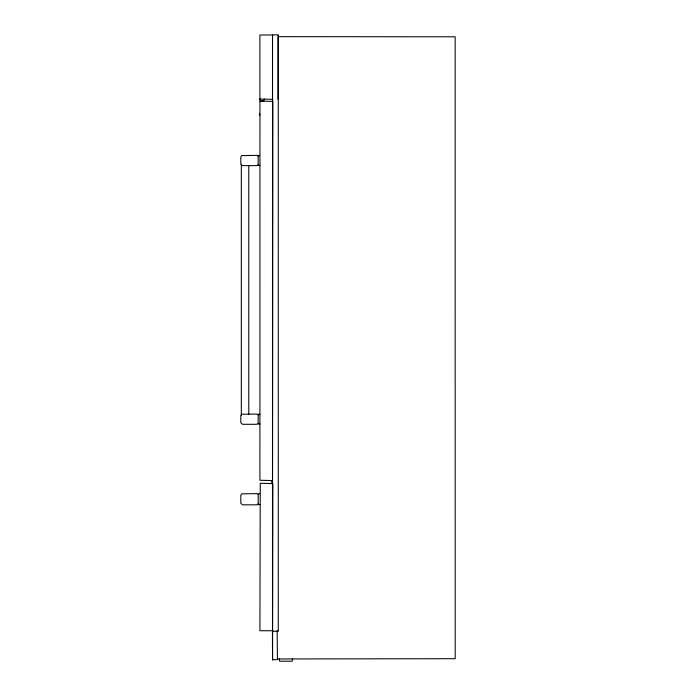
<?xml version="1.0" encoding="UTF-8"?>
<svg xmlns="http://www.w3.org/2000/svg" width="696" height="696" viewBox="0 0 696 696"><rect width="100%" height="100%" fill="white"/><g stroke="black" fill="none" stroke-linecap="round" stroke-linejoin="round"><path stroke-width="1.04" d="M272.519 34.896L272.493 631.185L278.278 631.368L278.278 34.8L272.493 34.983L272.493 101.233M277.417 659.669L272.867 659.669M278.061 99.215L278.061 36.009M272.867 630.741L259.913 630.741L260.252 483.276L272.867 483.607L272.554 660.078L272.423 632.995L272.867 632.995M272.493 34.983L259.913 34.983L259.913 99.119L272.78 99.302M258.329 164.804L256.911 165.622L242.443 165.622L240.807 163.986L240.807 157.009L241.625 155.591L256.911 155.373L258.329 156.191M259.947 165.256L258.921 165.622L258.181 164.882L258.181 156.121L258.555 155.469L259.669 155.469M258.329 423.473L256.911 424.299L242.443 424.299L240.807 422.655L240.807 415.686L241.625 414.259L256.911 414.042L258.329 414.86M259.947 423.925L258.921 424.299L258.181 423.551L258.181 414.79L258.921 414.042L259.947 414.416M258.329 504L256.911 504.826L242.443 504.826L240.807 503.182L240.807 495.282L241.625 493.855L256.911 493.638L258.329 494.456M259.947 504.452L258.921 504.826L258.181 504.078L258.181 494.386L258.555 493.734L259.669 493.734M260.008 98.71C257.807 101.381 265.515 101.964 264.297 98.971M271.823 480.588L271.823 483.276M278.504 36.662L455.158 36.792L455.193 658.703L277.417 658.964L277.156 630.437M292.633 658.86L292.181 661.2L279.653 661.2L279.209 658.86M272.493 480.231L272.493 483.494M259.669 113.352L259.669 115.571M248.785 165.474L248.785 414.19M241.329 164.386L241.329 415.277M259.956 101.19L259.913 480.249L272.536 480.588L272.867 101.355L259.956 101.19"/></g></svg>
